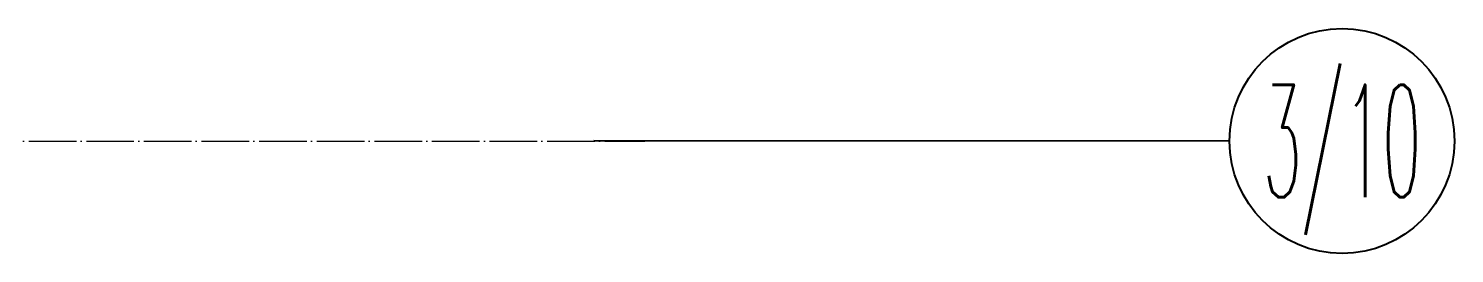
# Model space of a CAD drawing. Header units: millimetres. Extents: x -1346 to 48994, y -3569 to 24186.
# Drawn here: x 45191 to 48994, y 3416 to 4016 of the extents above; entities that cross this region are included whole.
import ezdxf
from ezdxf.enums import TextEntityAlignment as Align

# ---------------------------------------------------------------- set-up
doc = ezdxf.new("R2010")
doc.units = ezdxf.units.MM
doc.linetypes.add('DOTE', pattern=[61.467999999999996, 50.8, -5.08, 0.508, -5.08])
doc.layers.add('BS-DOTE', color=134, linetype='DOTE', lineweight=0)
doc.styles.add('深圳院-英文', font='SIMPLEX.SHX', dxfattribs={"width": 0.8, "bigfont": 'hztxt.shx'})

# ---------------------------------------------------------------- blocks, each defined once
blk = doc.blocks.new('*U114')
at = {"color": 150, "ltscale": 0.65}
blk.add_lwpolyline([(-5, 6e-16), (-33.2605065643527, 4.1e-15)], dxfattribs=at)
at = {"color": 150, "ltscale": 0.1}
blk.add_circle((0, 0), 5, dxfattribs=at)
at = {"color": 2, "ltscale": 0.1, "style": '深圳院-英文', "width": 0.8}
blk.add_attdef('A', text='', height=5, dxfattribs=at).set_placement((0, 0), align=Align.MIDDLE_CENTER)
blk = doc.blocks.new('FDGDSGDDSS')
at = {"layer": 'BS-DOTE', "ltscale": 2.5}
blk.add_lwpolyline([(65571.241756387, 86743.25020993187), (111471.2417563835, 86743.25020993187)], dxfattribs=at)
ref = blk.add_blockref('*U114', (113331.2417563835, 86743.25020993192), dxfattribs=dict(xscale=60, yscale=60, zscale=60))
ref.add_attrib('A', '3/10', dxfattribs={"color": 2, "ltscale": 0.1, "height": 300, "style": '深圳院-英文', "width": 0.4}).set_placement((113331.2417563835, 86743.25020993192), align=Align.MIDDLE_CENTER)

msp = doc.modelspace()

# ---------------------------------------------------------------- block references
msp.add_blockref('FDGDSGDDSS', (-64636.9797615963, -83027.44593458522))

doc.saveas('drawing.dxf')
